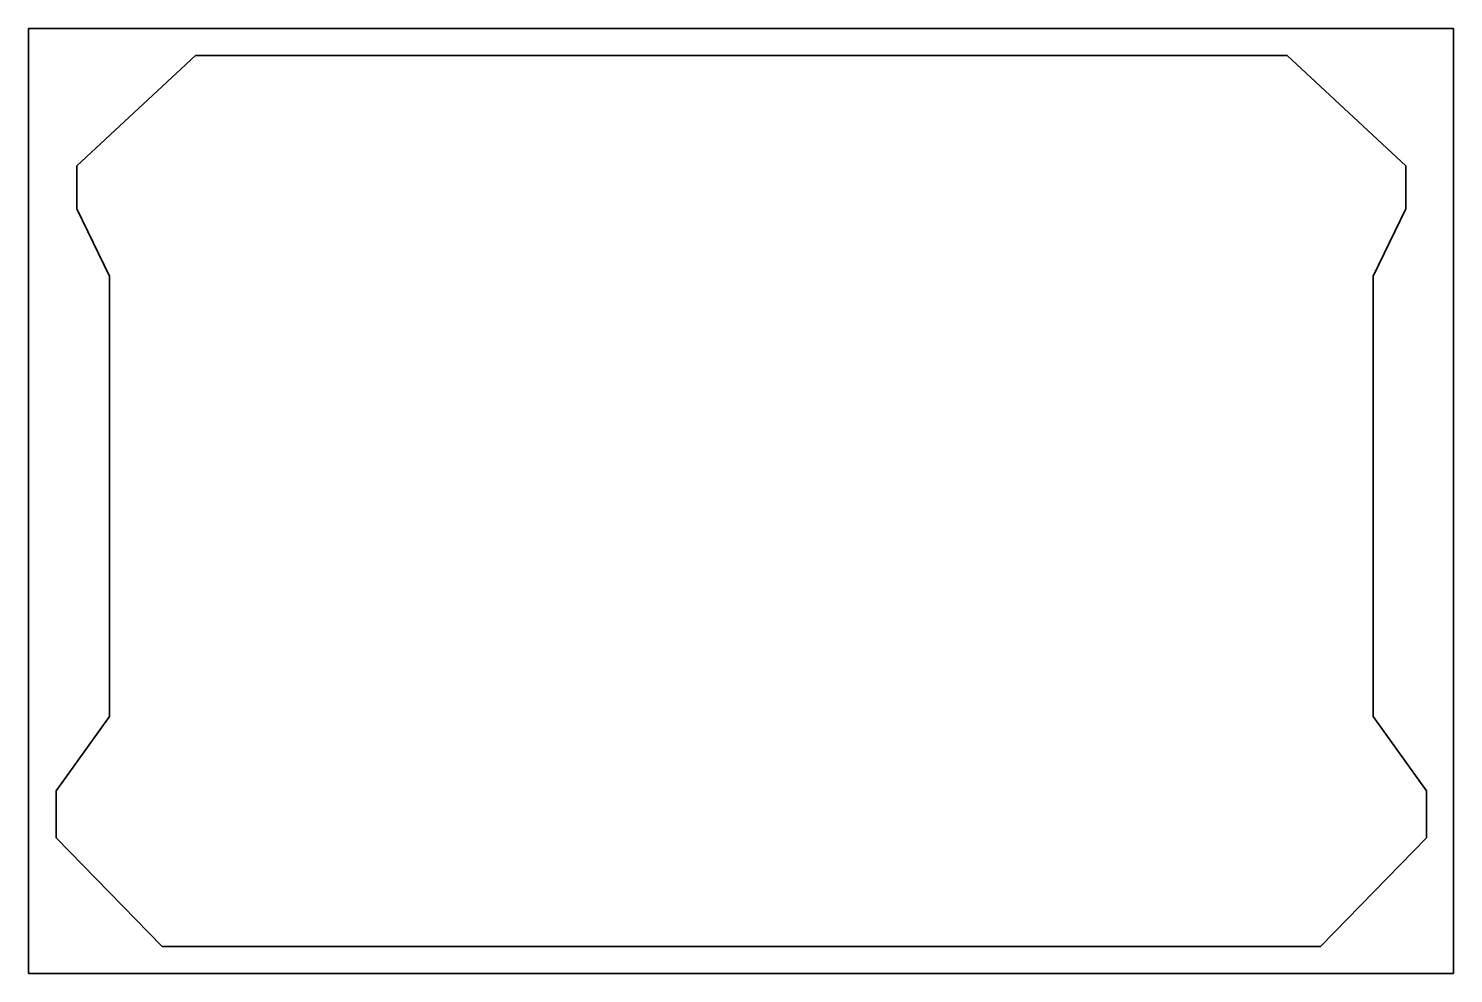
# Model space of a CAD drawing. Header units: millimetres. Extents: x -159 to 369, y -27 to 324.
import ezdxf

# ---------------------------------------------------------------- set-up
doc = ezdxf.new("R2010")
doc.units = ezdxf.units.MM
doc.header["$MEASUREMENT"] = 0
doc.layers.get('0').update_dxf_attribs({"lineweight": 0})
doc.layers.add('Safety', color=7, linetype='Continuous', lineweight=0)

msp = doc.modelspace()

# ---------------------------------------------------------------- linework, layer by layer
at = {"color": 250, "lineweight": 35, "true_color": 0x231f20}
msp.add_lwpolyline([(-109.42, -16.48), (-148.72, 23.77), (-148.72, 41.12), (-128.98, 68.71), (-128.98, 231.77), (-141.02, 256.7), (-141.02, 272.65), (-97.09, 313.52), (307.34, 313.52), (351.28, 272.65), (351.28, 256.7), (339.23, 231.77), (339.23, 68.71), (358.98, 41.12), (358.98, 23.77), (319.68, -16.48)], close=True, dxfattribs=at)
at = {"layer": 'Safety', "color": 250, "lineweight": 35, "true_color": 0x231f20}
msp.add_lwpolyline([(368.98, -26.52), (-158.98, -26.52), (-158.98, 323.52), (368.98, 323.52)], close=True, dxfattribs=at)

doc.saveas('drawing.dxf')
